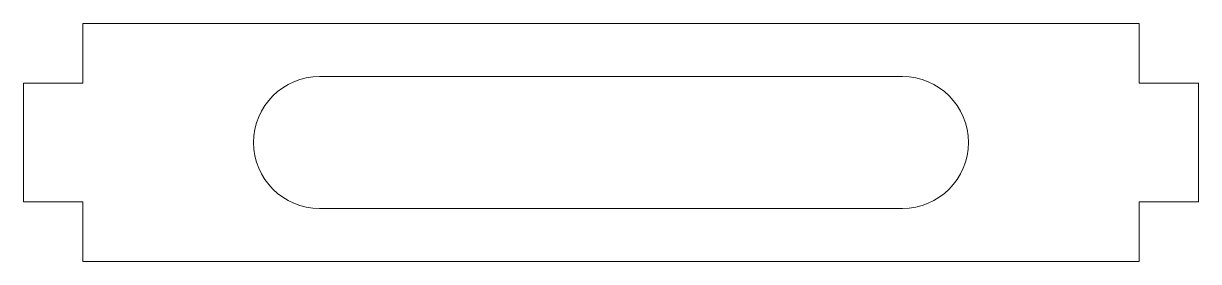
# Model space of a CAD drawing. Header units: millimetres. Extents: x -24.8 to 24.8, y -5 to 5.
import ezdxf

# ---------------------------------------------------------------- set-up
doc = ezdxf.new("R2010")
doc.units = ezdxf.units.MM

msp = doc.modelspace()

# ---------------------------------------------------------------- linework, layer by layer
at = {"color": 7, "linetype": 'Continuous', "lineweight": 15}
for p, q in [((-22.25, 5), (-22.25, 2.5)), ((22.25, 5), (-22.25, 5)), ((22.25, 2.5), (22.25, 5)), ((-24.75, 2.5), (-24.75, -2.5)), ((-22.25, 2.5), (-24.75, 2.5)), ((12.282, 2.772), (-12.282, 2.772)), ((24.75, 2.5), (22.25, 2.5)), ((24.75, -2.5), (24.75, 2.5)), ((-24.75, -2.5), (-22.25, -2.5)), ((-22.25, -2.5), (-22.25, -5)), ((-12.282, -2.772), (12.282, -2.772)), ((22.25, -2.5), (24.75, -2.5)), ((22.25, -5), (22.25, -2.5)), ((-22.25, -5), (22.25, -5))]:
    msp.add_line(p, q, dxfattribs=at)
for centre, start, end in [((-12.282, 0), 90, 270), ((12.282, 0), 270, 90)]:
    msp.add_arc(centre, 2.772, start, end, dxfattribs=at)

doc.saveas('drawing.dxf')
